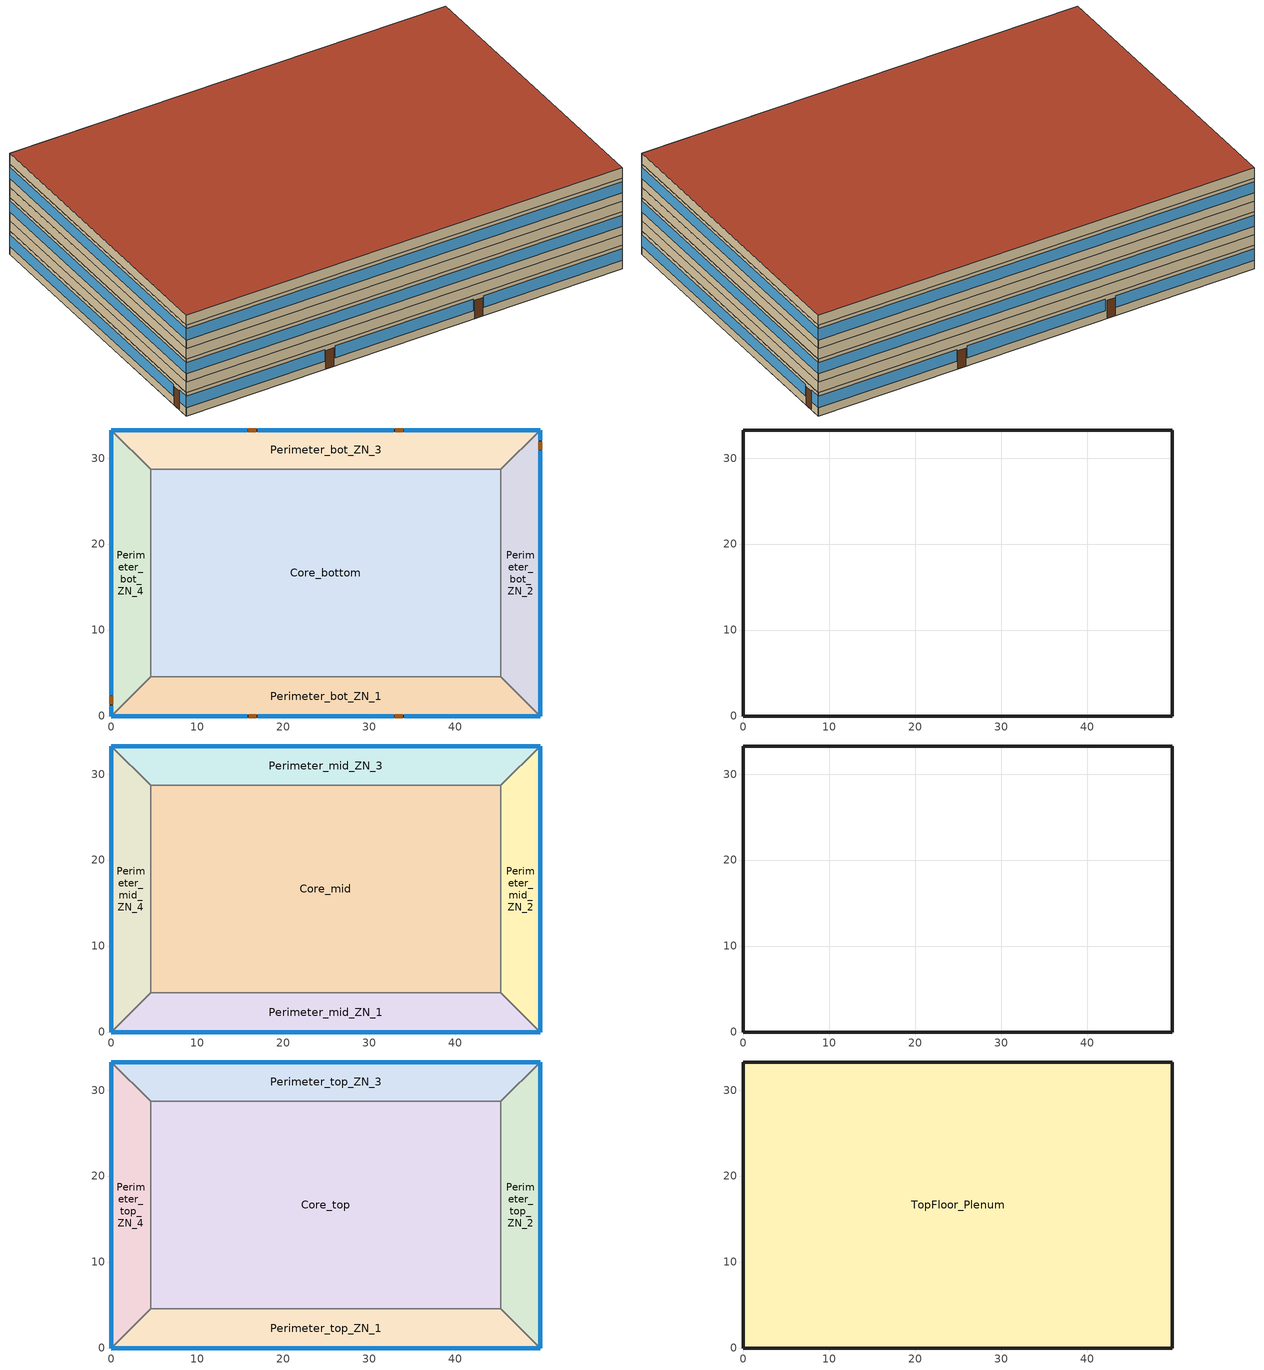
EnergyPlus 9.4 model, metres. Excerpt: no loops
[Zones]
Perimeter_bot_ZN_1
 floor ground (ext_slab_8in_with_carpet): 0,0 4.57,4.57 45.34,4.57 49.91,0 z0
 wall outside (nonres_ext_wall): 0,0 49.91,0 z0:2.74
 wall to Perimeter_bot_ZN_2 (int_wall): 49.91,0 45.34,4.57 z0:2.74
 window (Window_U_0.58_SHGC_0.25): 0,0 15.82,0 / 17.04,0 32.87,0 / 34.09,0 49.91,0 z0.95:2.33
 door (Swinging Door_con): 15.98,0 16.9,0 / 33.01,0 33.93,0 z0:2.13
 ceiling to FirstFloor_Plenum (DropCeiling): 49.91,0 45.34,4.57 4.57,4.57 0,0 z2.74
Perimeter_bot_ZN_2
 floor ground (ext_slab_8in_with_carpet): 49.91,0 45.34,4.57 45.34,28.7 49.91,33.27 z0
 wall outside (nonres_ext_wall): 49.91,0 49.91,33.27 z0:2.74
 wall to Perimeter_bot_ZN_3 (int_wall): 49.91,33.27 45.34,28.7 z0:2.74
 window (Window_U_0.58_SHGC_0.25): 49.91,0 49.91,30.84 / 49.91,32.05 49.91,33.27 z0.97:2.33
 door (Swinging Door_con): 49.91,30.99 49.91,31.9 z0:2.13
 ceiling to FirstFloor_Plenum (DropCeiling): 49.91,33.27 45.34,28.7 45.34,4.57 49.91,0 z2.74
Perimeter_bot_ZN_3
 floor ground (ext_slab_8in_with_carpet): 49.91,33.27 45.34,28.7 4.57,28.7 0,33.27 z0
 wall outside (nonres_ext_wall): 49.91,33.27 0,33.27 z0:2.74
 wall to Perimeter_bot_ZN_4 (int_wall): 0,33.27 4.57,28.7 z0:2.74
 window (Window_U_0.58_SHGC_0.25): 49.91,33.27 34.09,33.27 / 32.87,33.27 17.04,33.27 / 15.82,33.27 0,33.27 z0.95:2.33
 door (Swinging Door_con): 33.94,33.27 33.03,33.27 / 16.84,33.27 15.93,33.27 z0:2.13
 ceiling to FirstFloor_Plenum (DropCeiling): 0,33.27 4.57,28.7 45.34,28.7 49.91,33.27 z2.74
Perimeter_bot_ZN_4
 floor ground (ext_slab_8in_with_carpet): 0,33.27 4.57,28.7 4.57,4.57 0,0 z0
 wall outside (nonres_ext_wall): 0,33.27 0,0 z0:2.74
 wall to Perimeter_bot_ZN_1 (int_wall): 0,0 4.57,4.57 z0:2.74
 window (Window_U_0.58_SHGC_0.25): 0,33.27 0,2.44 / 0,1.22 0,0 z0.97:2.33
 door (Swinging Door_con): 0,2.28 0,1.37 z0:2.13
 ceiling to FirstFloor_Plenum (DropCeiling): 0,0 4.57,4.57 4.57,28.7 0,33.27 z2.74
Core_bottom
 floor ground (ext_slab_8in_with_carpet): 45.34,28.7 45.34,4.57 4.57,4.57 4.57,28.7 z0
 wall to Perimeter_bot_ZN_1 (int_wall): 4.57,4.57 45.34,4.57 z0:2.74
 wall to Perimeter_bot_ZN_2 (int_wall): 45.34,4.57 45.34,28.7 z0:2.74
 wall to Perimeter_bot_ZN_3 (int_wall): 45.34,28.7 4.57,28.7 z0:2.74
 wall to Perimeter_bot_ZN_4 (int_wall): 4.57,28.7 4.57,4.57 z0:2.74
 ceiling to FirstFloor_Plenum (DropCeiling): 4.57,28.7 4.57,4.57 45.34,4.57 45.34,28.7 z2.74
FirstFloor_Plenum
 wall outside (nonres_ext_wall): 49.91,33.27 0,33.27 0,0 49.91,0 49.91,33.27 z2.74:3.96
Perimeter_mid_ZN_1
 floor to FirstFloor_Plenum (int_slab_floor): 0,0 4.57,4.57 45.34,4.57 49.91,0 z3.96
 wall outside (nonres_ext_wall): 0,0 49.91,0 z3.96:6.71
 wall to Perimeter_mid_ZN_2 (int_wall): 49.91,0 45.34,4.57 z3.96:6.71
 window (Window_U_0.58_SHGC_0.25): 0,0 49.91,0 z4.98:6.29
 ceiling to MidFloor_Plenum (DropCeiling): 49.91,0 45.34,4.57 4.57,4.57 0,0 z6.71
Perimeter_mid_ZN_2
 floor to FirstFloor_Plenum (int_slab_floor): 49.91,0 45.34,4.57 45.34,28.7 49.91,33.27 z3.96
 wall outside (nonres_ext_wall): 49.91,0 49.91,33.27 z3.96:6.71
 wall to Perimeter_mid_ZN_3 (int_wall): 49.91,33.27 45.34,28.7 z3.96:6.71
 window (Window_U_0.58_SHGC_0.25): 49.91,0 49.91,33.27 z4.98:6.29
 ceiling to MidFloor_Plenum (DropCeiling): 49.91,33.27 45.34,28.7 45.34,4.57 49.91,0 z6.71
Perimeter_mid_ZN_3
 floor to FirstFloor_Plenum (int_slab_floor): 49.91,33.27 45.34,28.7 4.57,28.7 0,33.27 z3.96
 wall outside (nonres_ext_wall): 49.91,33.27 0,33.27 z3.96:6.71
 wall to Perimeter_mid_ZN_4 (int_wall): 0,33.27 4.57,28.7 z3.96:6.71
 window (Window_U_0.58_SHGC_0.25): 49.91,33.27 0,33.27 z4.98:6.29
 ceiling to MidFloor_Plenum (DropCeiling): 0,33.27 4.57,28.7 45.34,28.7 49.91,33.27 z6.71
Perimeter_mid_ZN_4
 floor to FirstFloor_Plenum (int_slab_floor): 0,33.27 4.57,28.7 4.57,4.57 0,0 z3.96
 wall outside (nonres_ext_wall): 0,33.27 0,0 z3.96:6.71
 wall to Perimeter_mid_ZN_1 (int_wall): 0,0 4.57,4.57 z3.96:6.71
 window (Window_U_0.58_SHGC_0.25): 0,33.27 0,0 z4.98:6.29
 ceiling to MidFloor_Plenum (DropCeiling): 0,0 4.57,4.57 4.57,28.7 0,33.27 z6.71
Core_mid
 floor to FirstFloor_Plenum (int_slab_floor): 45.34,28.7 45.34,4.57 4.57,4.57 4.57,28.7 z3.96
 wall to Perimeter_mid_ZN_3 (int_wall): 45.34,28.7 4.57,28.7 z3.96:6.71
 wall to Perimeter_mid_ZN_2 (int_wall): 45.34,4.57 45.34,28.7 z3.96:6.71
 wall to Perimeter_mid_ZN_1 (int_wall): 4.57,4.57 45.34,4.57 z3.96:6.71
 wall to Perimeter_mid_ZN_4 (int_wall): 4.57,28.7 4.57,4.57 z3.96:6.71
 ceiling to MidFloor_Plenum (DropCeiling): 4.57,28.7 4.57,4.57 45.34,4.57 45.34,28.7 z6.71
MidFloor_Plenum
 wall outside (nonres_ext_wall): 49.91,33.27 0,33.27 0,0 49.91,0 49.91,33.27 z6.71:7.92
Perimeter_top_ZN_1
 floor to MidFloor_Plenum (int_slab_floor): 0,0 4.57,4.57 45.34,4.57 49.91,0 z7.92
 wall outside (nonres_ext_wall): 0,0 49.91,0 z7.92:10.67
 wall to Perimeter_top_ZN_2 (int_wall): 49.91,0 45.34,4.57 z7.92:10.67
 window (Window_U_0.58_SHGC_0.25): 0,0 49.91,0 z8.95:10.25
 ceiling to TopFloor_Plenum (DropCeiling): 0,0 49.91,0 45.34,4.57 4.57,4.57 z10.67
Perimeter_top_ZN_2
 floor to MidFloor_Plenum (int_slab_floor): 49.91,0 45.34,4.57 45.34,28.7 49.91,33.27 z7.92
 wall outside (nonres_ext_wall): 49.91,0 49.91,33.27 z7.92:10.67
 wall to Perimeter_top_ZN_3 (int_wall): 49.91,33.27 45.34,28.7 z7.92:10.67
 window (Window_U_0.58_SHGC_0.25): 49.91,0 49.91,33.27 z8.95:10.25
 ceiling to TopFloor_Plenum (DropCeiling): 49.91,0 49.91,33.27 45.34,28.7 45.34,4.57 z10.67
Perimeter_top_ZN_3
 floor to MidFloor_Plenum (int_slab_floor): 49.91,33.27 45.34,28.7 4.57,28.7 0,33.27 z7.92
 wall outside (nonres_ext_wall): 49.91,33.27 0,33.27 z7.92:10.67
 wall to Perimeter_top_ZN_4 (int_wall): 0,33.27 4.57,28.7 z7.92:10.67
 window (Window_U_0.58_SHGC_0.25): 49.91,33.27 0,33.27 z8.95:10.25
 ceiling to TopFloor_Plenum (DropCeiling): 49.91,33.27 0,33.27 4.57,28.7 45.34,28.7 z10.67
Perimeter_top_ZN_4
 floor to MidFloor_Plenum (int_slab_floor): 0,33.27 4.57,28.7 4.57,4.57 0,0 z7.92
 wall outside (nonres_ext_wall): 0,33.27 0,0 z7.92:10.67
 wall to Perimeter_top_ZN_1 (int_wall): 0,0 4.57,4.57 z7.92:10.67
 window (Window_U_0.58_SHGC_0.25): 0,33.27 0,0 z8.95:10.25
 ceiling to TopFloor_Plenum (DropCeiling): 0,33.27 0,0 4.57,4.57 4.57,28.7 z10.67
Core_top
 floor to MidFloor_Plenum (int_slab_floor): 45.34,28.7 45.34,4.57 4.57,4.57 4.57,28.7 z7.92
 wall to Perimeter_top_ZN_3 (int_wall): 45.34,28.7 4.57,28.7 z7.92:10.67
 wall to Perimeter_top_ZN_2 (int_wall): 45.34,4.57 45.34,28.7 z7.92:10.67
 wall to Perimeter_top_ZN_1 (int_wall): 4.57,4.57 45.34,4.57 z7.92:10.67
 wall to Perimeter_top_ZN_4 (int_wall): 4.57,28.7 4.57,4.57 z7.92:10.67
 ceiling to TopFloor_Plenum (DropCeiling): 45.34,4.57 45.34,28.7 4.57,28.7 4.57,4.57 z10.67
TopFloor_Plenum
 wall outside (nonres_ext_wall): 49.91,33.27 0,33.27 0,0 49.91,0 49.91,33.27 z10.67:11.89
 roof outside (nonres_roof): 49.91,0 49.91,33.27 0,33.27 0,0 z11.89
[Building]
Medium Office: North Axis {deg}=0; Terrain=City; Loads Convergence Tolerance Value {W}=0.04; Temperature Convergence Tolerance Value {deltaC}=0.2; Solar Distribution=FullInteriorAndExterior; Maximum Number of Warmup Days=25; Minimum Number of Warmup Days=6
[Site:Location]
Tucson-Davis-Monthan.AFB_AZ_USA WMO=722745: Latitude {deg}=32.17; Longitude {deg}=-110.88; Time Zone {hr}=-7; Elevation {m}=809
[SizingPeriod:DesignDay] Day of Month=21; Dry-Bulb Temperature Range Modifier Type=DefaultMultipliers; Humidity Condition Type=Wetbulb; Barometric Pressure {Pa}=91976; Rain Indicator=No; Snow Indicator=No; Daylight Saving Time Indicator=No
Name | Month | Day Type | Maximum Dry-Bulb Temperature {C} | Daily Dry-Bulb Temperature Range {deltaC} | Wetbulb or DewPoint at Maximum Dry-Bulb {C} | Wind Speed {m/s} | Wind Direction {deg} | Solar Model Indicator | Sky Clearness | ASHRAE Clear Sky Optical Depth for Beam Irradiance (taub) | ASHRAE Clear Sky Optical Depth for Diffuse Irradiance (taud)
Tucson-Davis-Monthan.AFB_AZ_USA Ann Htg 99.6% Condns DB | 12 | WinterDesignDay | 0.5 | 0 | 0.5 | 2.1 | 140 | ASHRAEClearSky | 0
Tucson-Davis-Monthan.AFB_AZ_USA Ann Clg .4% Condns DB=>MWB | 7 | SummerDesignDay | 40.8 | 13.3 | 18.5 | 4.8 | 310 | ASHRAETau |  | 0.555 | 1.729
[Site:GroundTemperature:BuildingSurface]
20.81, 20.77, 20.79, 20.92, 21.02, 23.25, 23.61, 23.68, 23.69, 21.41, 21.01, 20.83
[Site:WaterMainsTemperature]
Calculation Method=Correlation; Annual Average Outdoor Air Temperature {C}=21.6583; Maximum Difference In Monthly Average Outdoor Air Temperatures {deltaC}=19.3
[Material:NoMass] Thermal Absorptance=0.9; Solar Absorptance=0.7
Name | Roughness | Thermal Resistance {m2-K/W} | Visible Absorptance
Opaque Door panel_con | MediumRough | 0.475964 | 0.7
CP02 CARPET PAD | VeryRough | 0.21648 | 0.8
Nonres_Roof_Insulation | MediumSmooth | 4.31889 | 0.7
Nonres_Exterior_Wall_Insulation | MediumSmooth | 1.71283 | 0.7
[Construction]
Swinging Door_con: Opaque Door panel_con
InteriorFurnishings: Std Wood 6inch
DropCeiling: AC02 Acoustic Ceiling
int_wall: G01 13mm gypsum board, G01 13mm gypsum board
ext_slab_8in_with_carpet: 200mm Normalweight concrete floor, CP02 CARPET PAD
int_slab_floor: 100mm Normalweight concrete floor, CP02 CARPET PAD
nonres_roof: F13 Built-up roofing, Nonres_Roof_Insulation, F08 Metal surface
nonres_ext_wall: F07 25mm stucco, G01 16mm gypsum board, Nonres_Exterior_Wall_Insulation, G01 16mm gypsum board
Window_U_0.58_SHGC_0.25: Glass_1576_LayerAvg, Gap_1_W_0_0052, Glass_102_LayerAvg
[Material]
Name | Roughness | Thickness {m} | Conductivity {W/m-K} | Density {kg/m3} | Specific Heat {J/kg-K} | Thermal Absorptance | Solar Absorptance | Visible Absorptance
Std Wood 6inch | MediumSmooth | 0.15 | 0.12 | 540 | 1210 | 0.9 | 0.7 | 0.7
AC02 Acoustic Ceiling | MediumSmooth | 0.0127 | 0.057 | 288 | 1339 | 0.9 | 0.7 | 0.2
F07 25mm stucco | Smooth | 0.0254 | 0.72 | 1856 | 840 | 0.9 | 0.7 | 0.7
F08 Metal surface | Smooth | 0.0008 | 45.28 | 7824 | 500
F13 Built-up roofing | Rough | 0.0095 | 0.16 | 1120 | 1460 | 0.75 | 0.45
G01 13mm gypsum board | Smooth | 0.0127 | 0.16 | 800 | 1090 | 0.9 | 0.7 | 0.5
G01 16mm gypsum board | MediumSmooth | 0.0159 | 0.16 | 800 | 1090
100mm Normalweight concrete floor | MediumRough | 0.1016 | 2.31 | 2322 | 832
200mm Normalweight concrete floor | MediumRough | 0.2032 | 2.31 | 2322 | 832
[WindowMaterial:Glazing] Optical Data Type=SpectralAverage; Infrared Transmittance at Normal Incidence=0; Front Side Infrared Hemispherical Emissivity=0.84
Name | Thickness {m} | Solar Transmittance at Normal Incidence | Front Side Solar Reflectance at Normal Incidence | Back Side Solar Reflectance at Normal Incidence | Visible Transmittance at Normal Incidence | Front Side Visible Reflectance at Normal Incidence | Back Side Visible Reflectance at Normal Incidence | Back Side Infrared Hemispherical Emissivity | Conductivity {W/m-K}
Glass_102_LayerAvg | 0.003048 | 0.833848 | 0.0747638 | 0.0748545 | 0.89926 | 0.082563 | 0.082564 | 0.84 | 1
Glass_1576_LayerAvg | 0.003058 | 0.167637 | 0.303469 | 0.182556 | 0.341994 | 0.128888 | 0.128077 | 0.868 | 0.846
[WindowMaterial:Gas]
Gap_1_W_0_0052: Gas Type=Air; Thickness {m}=0.0052
[Zone] Type=1; Multiplier=1; Volume {m3}=autocalculate; Floor Area {m2}=autocalculate
Name | Ceiling Height {m} | Part of Total Floor Area
Core_bottom; Core_mid; Core_top; Perimeter_top_ZN_3; Perimeter_top_ZN_2; Perimeter_top_ZN_1; Perimeter_top_ZN_4; Perimeter_bot_ZN_3; Perimeter_bot_ZN_2; Perimeter_bot_ZN_1; Perimeter_bot_ZN_4; Perimeter_mid_ZN_3; Perimeter_mid_ZN_2; Perimeter_mid_ZN_1; Perimeter_mid_ZN_4 | 2.7432 | YES
TopFloor_Plenum; MidFloor_Plenum; FirstFloor_Plenum | 1.2192 | No
[InternalMass] Construction=InteriorFurnishings
Name | Zone or ZoneList | Surface Area {m2}
Core_bottom_InternalMass_1 | Core_bottom | 1967.08
Core_mid_InternalMass_1 | Core_mid | 1967.08
Core_top_InternalMass_1 | Core_top | 1967.08
Perimeter_top_ZN_3_InternalMass_1 | Perimeter_top_ZN_3 | 414.675
Perimeter_top_ZN_2_InternalMass_1 | Perimeter_top_ZN_2 | 262.5073
Perimeter_top_ZN_1_InternalMass_1 | Perimeter_top_ZN_1 | 414.6723
Perimeter_top_ZN_4_InternalMass_1 | Perimeter_top_ZN_4 | 262.5056
Perimeter_bot_ZN_3_InternalMass_1 | Perimeter_bot_ZN_3 | 414.675
Perimeter_bot_ZN_2_InternalMass_1 | Perimeter_bot_ZN_2 | 262.5073
Perimeter_bot_ZN_1_InternalMass_1 | Perimeter_bot_ZN_1 | 414.6723
Perimeter_bot_ZN_4_InternalMass_1 | Perimeter_bot_ZN_4 | 262.5056
Perimeter_mid_ZN_3_InternalMass_1 | Perimeter_mid_ZN_3 | 414.675
Perimeter_mid_ZN_2_InternalMass_1 | Perimeter_mid_ZN_2 | 262.5073
Perimeter_mid_ZN_1_InternalMass_1 | Perimeter_mid_ZN_1 | 414.6723
Perimeter_mid_ZN_4_InternalMass_1 | Perimeter_mid_ZN_4 | 262.5056
[People] Number of People Schedule=BLDG_OCC_SCH; Number of People Calculation Method=Area/Person; Zone Floor Area per Person {m2/person}=18.5788; Fraction Radiant=0.3; Sensible Heat Fraction=AUTOCALCULATE; Activity Level Schedule=ACTIVITY_SCH; Enable ASHRAE 55 Comfort Warnings=No; Mean Radiant Temperature Calculation Type=ZoneAveraged; Work Efficiency Schedule=WORK_EFF_SCH; Clothing Insulation Calculation Method=ClothingInsulationSchedule; Clothing Insulation Schedule=CLOTHING_SCH; Air Velocity Schedule=AIR_VELO_SCH; Thermal Comfort Model Type 1=FANGER
Name | Zone or ZoneList
Core_bottom | Core_bottom
Core_mid | Core_mid
Core_top | Core_top
Perimeter_top_ZN_3 | Perimeter_top_ZN_3
Perimeter_top_ZN_2 | Perimeter_top_ZN_2
Perimeter_top_ZN_1 | Perimeter_top_ZN_1
Perimeter_top_ZN_4 | Perimeter_top_ZN_4
Perimeter_bot_ZN_3 | Perimeter_bot_ZN_3
Perimeter_bot_ZN_2 | Perimeter_bot_ZN_2
Perimeter_bot_ZN_1 | Perimeter_bot_ZN_1
Perimeter_bot_ZN_4 | Perimeter_bot_ZN_4
Perimeter_mid_ZN_3 | Perimeter_mid_ZN_3
Perimeter_mid_ZN_2 | Perimeter_mid_ZN_2
Perimeter_mid_ZN_1 | Perimeter_mid_ZN_1
Perimeter_mid_ZN_4 | Perimeter_mid_ZN_4
[Lights] Schedule=BLDG_LIGHT_SCH; Design Level Calculation Method=Watts/Area; Watts per Zone Floor Area {W/m2}=8.50349; Return Air Fraction=0; Fraction Radiant=0.7; Fraction Visible=0.2; Fraction Replaceable=1; Return Air Fraction Calculated from Plenum Temperature=No
Name | Zone or ZoneList
Core_bottom_Lights | Core_bottom
Core_mid_Lights | Core_mid
Core_top_Lights | Core_top
Perimeter_top_ZN_3_Lights | Perimeter_top_ZN_3
Perimeter_top_ZN_2_Lights | Perimeter_top_ZN_2
Perimeter_top_ZN_1_Lights | Perimeter_top_ZN_1
Perimeter_top_ZN_4_Lights | Perimeter_top_ZN_4
Perimeter_bot_ZN_3_Lights | Perimeter_bot_ZN_3
Perimeter_bot_ZN_2_Lights | Perimeter_bot_ZN_2
Perimeter_bot_ZN_1_Lights | Perimeter_bot_ZN_1
Perimeter_bot_ZN_4_Lights | Perimeter_bot_ZN_4
Perimeter_mid_ZN_3_Lights | Perimeter_mid_ZN_3
Perimeter_mid_ZN_2_Lights | Perimeter_mid_ZN_2
Perimeter_mid_ZN_1_Lights | Perimeter_mid_ZN_1
Perimeter_mid_ZN_4_Lights | Perimeter_mid_ZN_4
[ElectricEquipment] Design Level Calculation Method=EquipmentLevel; Fraction Latent=0; Fraction Radiant=0.5; Fraction Lost=0
Name | Zone or ZoneList | Schedule | Design Level {W}
Core_bottom_MiscPlug_Equip | Core_bottom | BLDG_EQUIP_SCH | 7937.16
Core_mid_MiscPlug_Equip | Core_mid | BLDG_EQUIP_SCH | 7937.16
Core_top_MiscPlug_Equip | Core_top | BLDG_EQUIP_SCH | 7937.16
Perimeter_top_ZN_3_MiscPlug_Equip | Perimeter_top_ZN_3 | BLDG_EQUIP_SCH | 1673.21
Perimeter_top_ZN_2_MiscPlug_Equip | Perimeter_top_ZN_2 | BLDG_EQUIP_SCH | 1059.22
Perimeter_top_ZN_1_MiscPlug_Equip | Perimeter_top_ZN_1 | BLDG_EQUIP_SCH | 1673.2
Perimeter_top_ZN_4_MiscPlug_Equip | Perimeter_top_ZN_4 | BLDG_EQUIP_SCH | 1059.21
Perimeter_bot_ZN_3_MiscPlug_Equip | Perimeter_bot_ZN_3 | BLDG_EQUIP_SCH | 1673.21
Perimeter_bot_ZN_2_MiscPlug_Equip | Perimeter_bot_ZN_2 | BLDG_EQUIP_SCH | 1059.22
Perimeter_bot_ZN_1_MiscPlug_Equip | Perimeter_bot_ZN_1 | BLDG_EQUIP_SCH | 1673.2
Perimeter_bot_ZN_4_MiscPlug_Equip | Perimeter_bot_ZN_4 | BLDG_EQUIP_SCH | 1059.21
Perimeter_mid_ZN_3_MiscPlug_Equip | Perimeter_mid_ZN_3 | BLDG_EQUIP_SCH | 1673.21
Perimeter_mid_ZN_2_MiscPlug_Equip | Perimeter_mid_ZN_2 | BLDG_EQUIP_SCH | 1059.22
Perimeter_mid_ZN_1_MiscPlug_Equip | Perimeter_mid_ZN_1 | BLDG_EQUIP_SCH | 1673.2
Perimeter_mid_ZN_4_MiscPlug_Equip | Perimeter_mid_ZN_4 | BLDG_EQUIP_SCH | 1059.21
Core_bottom_Elevators_Equip | Core_bottom | BLDG_ELEVATORS | 32109.9
Elevators_Lights_Fan | Core_bottom | ELEV_LIGHT_FAN_SCH_ADD_DF | 125
[Exterior:Lights] Control Option=AstronomicalClock
Name | Schedule | Design Level {W}
Exterior_Lights_a | Exterior_lighting_schedule_a | 519.2
Exterior_Lights_b | Exterior_lighting_schedule_b_2016 | 375.7
Exterior_Lights_c | Exterior_lighting_schedule_c_2016 | 4341.6
[Daylighting:Controls] Daylighting Method=SplitFlux; Lighting Control Type=Stepped; Minimum Input Power Fraction for Continuous or ContinuousOff Dimming Control=0.3; Minimum Light Output Fraction for Continuous or ContinuousOff Dimming Control=0.2; Number of Stepped Control Steps=3; Probability Lighting will be Reset When Needed in Manual Stepped Control=1; Maximum Allowable Discomfort Glare Index=22; Fraction of Zone Controlled by Reference Point 1=0.3835; Illuminance Setpoint at Reference Point 1 {lux}=375; Fraction of Zone Controlled by Reference Point 2=0.1395; Illuminance Setpoint at Reference Point 2 {lux}=375
Name | Zone | Glare Calculation Daylighting Reference Point | Glare Calculation Azimuth Angle of View Direction Clockwise from Zone y-Axis {deg} | Daylighting Reference Point Name 1 | Daylighting Reference Point Name 2
Perimeter_bot_ZN_1_DaylCtrl | Perimeter_bot_ZN_1 | Perimeter_bot_ZN_1_DaylRefPt1 | 180 | Perimeter_bot_ZN_1_DaylRefPt1 | Perimeter_bot_ZN_1_DaylRefPt2
Perimeter_bot_ZN_2_DaylCtrl | Perimeter_bot_ZN_2 | Perimeter_bot_ZN_2_DaylRefPt1 | 90 | Perimeter_bot_ZN_2_DaylRefPt1 | Perimeter_bot_ZN_2_DaylRefPt2
Perimeter_bot_ZN_3_DaylCtrl | Perimeter_bot_ZN_3 | Perimeter_bot_ZN_3_DaylRefPt1 | 0 | Perimeter_bot_ZN_3_DaylRefPt1 | Perimeter_bot_ZN_3_DaylRefPt2
Perimeter_bot_ZN_4_DaylCtrl | Perimeter_bot_ZN_4 | Perimeter_bot_ZN_4_DaylRefPt1 | 270 | Perimeter_bot_ZN_4_DaylRefPt1 | Perimeter_bot_ZN_4_DaylRefPt2
Perimeter_mid_ZN_1_DaylCtrl | Perimeter_mid_ZN_1 | Perimeter_mid_ZN_1_DaylRefPt1 | 180 | Perimeter_mid_ZN_1_DaylRefPt1 | Perimeter_mid_ZN_1_DaylRefPt2
Perimeter_mid_ZN_2_DaylCtrl | Perimeter_mid_ZN_2 | Perimeter_mid_ZN_2_DaylRefPt1 | 90 | Perimeter_mid_ZN_2_DaylRefPt1 | Perimeter_mid_ZN_2_DaylRefPt2
Perimeter_mid_ZN_3_DaylCtrl | Perimeter_mid_ZN_3 | Perimeter_mid_ZN_3_DaylRefPt1 | 0 | Perimeter_mid_ZN_3_DaylRefPt1 | Perimeter_mid_ZN_3_DaylRefPt2
Perimeter_mid_ZN_4_DaylCtrl | Perimeter_mid_ZN_4 | Perimeter_mid_ZN_4_DaylRefPt1 | 270 | Perimeter_mid_ZN_4_DaylRefPt1 | Perimeter_mid_ZN_4_DaylRefPt2
Perimeter_top_ZN_1_DaylCtrl | Perimeter_top_ZN_1 | Perimeter_top_ZN_1_DaylRefPt1 | 180 | Perimeter_top_ZN_1_DaylRefPt1 | Perimeter_top_ZN_1_DaylRefPt2
Perimeter_top_ZN_2_DaylCtrl | Perimeter_top_ZN_2 | Perimeter_top_ZN_2_DaylRefPt1 | 90 | Perimeter_top_ZN_2_DaylRefPt1 | Perimeter_top_ZN_2_DaylRefPt2
Perimeter_top_ZN_3_DaylCtrl | Perimeter_top_ZN_3 | Perimeter_top_ZN_3_DaylRefPt1 | 0 | Perimeter_top_ZN_3_DaylRefPt1 | Perimeter_top_ZN_3_DaylRefPt2
Perimeter_top_ZN_4_DaylCtrl | Perimeter_top_ZN_4 | Perimeter_top_ZN_4_DaylRefPt1 | 270 | Perimeter_top_ZN_4_DaylRefPt1 | Perimeter_top_ZN_4_DaylRefPt2
[ZoneInfiltration:DesignFlowRate] Temperature Term Coefficient=0; Velocity Squared Term Coefficient=0
Name | Zone or ZoneList | Schedule | Design Flow Rate Calculation Method | Design Flow Rate {m3/s} | Flow per Exterior Surface Area {m3/s-m2} | Constant Term Coefficient | Velocity Term Coefficient
Perimeter_top_ZN_3_Infiltration | Perimeter_top_ZN_3 | INFIL_SCH_PNNL | Flow/ExteriorArea | 0 | 0.00056896 | 0 | 0.224
Perimeter_top_ZN_2_Infiltration | Perimeter_top_ZN_2 | INFIL_SCH_PNNL | Flow/ExteriorArea | 0 | 0.00056896 | 0 | 0.224
Perimeter_top_ZN_1_Infiltration | Perimeter_top_ZN_1 | INFIL_SCH_PNNL | Flow/ExteriorArea | 0 | 0.00056896 | 0 | 0.224
Perimeter_top_ZN_4_Infiltration | Perimeter_top_ZN_4 | INFIL_SCH_PNNL | Flow/ExteriorArea | 0 | 0.00056896 | 0 | 0.224
Perimeter_bot_ZN_3_Infiltration | Perimeter_bot_ZN_3 | INFIL_SCH_PNNL | Flow/ExteriorArea | 0 | 0.00056896 | 0 | 0.224
Perimeter_bot_ZN_2_Infiltration | Perimeter_bot_ZN_2 | INFIL_SCH_PNNL | Flow/ExteriorArea | 0 | 0.00056896 | 0 | 0.224
Perimeter_bot_ZN_1_Infiltration | Perimeter_bot_ZN_1 | INFIL_SCH_PNNL | Flow/ExteriorArea | 0 | 0.00056896 | 0 | 0.224
Perimeter_bot_ZN_1_Door_Infiltration | Perimeter_bot_ZN_1 | INFIL_Door_Opening_SCH | Flow/Zone | 1.043 |  | 1 | 0
Perimeter_bot_ZN_4_Infiltration | Perimeter_bot_ZN_4 | INFIL_SCH_PNNL | Flow/ExteriorArea | 0 | 0.00056896 | 0 | 0.224
Perimeter_mid_ZN_3_Infiltration | Perimeter_mid_ZN_3 | INFIL_SCH_PNNL | Flow/ExteriorArea | 0 | 0.00056896 | 0 | 0.224
Perimeter_mid_ZN_2_Infiltration | Perimeter_mid_ZN_2 | INFIL_SCH_PNNL | Flow/ExteriorArea | 0 | 0.00056896 | 0 | 0.224
Perimeter_mid_ZN_1_Infiltration | Perimeter_mid_ZN_1 | INFIL_SCH_PNNL | Flow/ExteriorArea | 0 | 0.00056896 | 0 | 0.224
Perimeter_mid_ZN_4_Infiltration | Perimeter_mid_ZN_4 | INFIL_SCH_PNNL | Flow/ExteriorArea | 0 | 0.00056896 | 0 | 0.224
FirstFloor_Plenum_Infiltration | FirstFloor_Plenum | INFIL_SCH_PNNL | Flow/ExteriorArea | 0 | 0.00056896 | 0 | 0.224
MidFloor_Plenum_Infiltration | MidFloor_Plenum | INFIL_SCH_PNNL | Flow/ExteriorArea | 0 | 0.00056896 | 0 | 0.224
TopFloor_Plenum_Infiltration | TopFloor_Plenum | INFIL_SCH_PNNL | Flow/ExteriorArea | 0 | 6.19256e-05 | 0 | 0.224
[AvailabilityManager:NightCycle] Applicability Schedule=ALWAYS_ON; Fan Schedule=HVACOperationSchd; Control Type=CycleOnAny; Thermostat Tolerance {deltaC}=1; Cycling Run Time Control Type=FixedRunTime; Cycling Run Time {s}=1800
PACU_VAV_bot Availability Manager; PACU_VAV_mid Availability Manager; PACU_VAV_top Availability Manager
[AirLoopHVAC:ReturnPlenum]
Name | Zone
FirstFloor_Return_Plenum | FirstFloor_Plenum
MidFloor_Return_Plenum | MidFloor_Plenum
TopFloor_Return_Plenum | TopFloor_Plenum
[EnergyManagementSystem:Sensor]
Name | Output:Variable or Output:Meter | Output:Variable or Output:Meter Index Key
Facility_Int_LTG | InteriorLights:Electricity
OAT | Site Outdoor Air Drybulb Temperature | Environment
[EnergyManagementSystem:GlobalVariable]
Wired_LTG
[EnergyManagementSystem:Program]
Transformer_Load_Prog: SET Wired_LTG = Facility_Int_LTG*0.0281
OA_BASED_OPTIMUM_START_EMS_Program: IF DaylightSavings==0 && DayOfWeek>1 && Hour==5 && OAT<23.9 && OAT>1.7; SET CLGSETP_SCH_Actuator = 26.7; SET HTGSETP_SCH_Actuator = 15.6; ELSEIF DaylightSavings==1 && DayOfWeek>1 && Hour==4 && OAT<23.9 && OAT>1.7; SET CLGSETP_SCH_Actuator = 26.7; SET HTGSETP_SCH_Actuator = 15.6; ELSE; SET CLGSETP_SCH_Actuator = NULL; SET HTGSETP_SCH_Actuator = NULL; ENDIF
SET_Core_bottom_Light_EMS_Program: SET Core_bottom_LSr_IP =0.093*Core_bottom_LSr/Core_bottom_Area; IF (Core_bottom_Occ_Sensor <= 0) && (Core_bottom_LSr_IP >= 0.02); SET Core_bottom_Light_Actuator = 0.02*Core_bottom_Area/0.09290304; ELSE; SET Core_bottom_Light_Actuator = NULL; ENDIF
SET_Core_mid_Light_EMS_Program: SET Core_mid_LSr_IP =0.093*Core_mid_LSr/Core_mid_Area; IF (Core_mid_Occ_Sensor <= 0) && (Core_mid_LSr_IP >= 0.02); SET Core_mid_Light_Actuator = 0.02*Core_mid_Area/0.09290304; ELSE; SET Core_mid_Light_Actuator = NULL; ENDIF
SET_Core_top_Light_EMS_Program: SET Core_top_LSr_IP =0.093*Core_top_LSr/Core_top_Area; IF (Core_top_Occ_Sensor <= 0) && (Core_top_LSr_IP >= 0.02); SET Core_top_Light_Actuator = 0.02*Core_top_Area/0.09290304; ELSE; SET Core_top_Light_Actuator = NULL; ENDIF
SET_Perimeter_top_ZN_3_Light_EMS_Program: SET Perimeter_top_ZN_3_LSr_IP =0.093*Perimeter_top_ZN_3_LSr/Perimeter_top_ZN_3_Area; IF (Perimeter_top_ZN_3_Occ_Sensor <= 0) && (Perimeter_top_ZN_3_LSr_IP >= 0.02); SET Perimeter_top_ZN_3_Light_Actuator = 0.02*Perimeter_top_ZN_3_Area/0.09290304; ELSE; SET Perimeter_top_ZN_3_Light_Actuator = NULL; ENDIF
SET_Perimeter_top_ZN_2_Light_EMS_Program: SET Perimeter_top_ZN_2_LSr_IP =0.093*Perimeter_top_ZN_2_LSr/Perimeter_top_ZN_2_Area; IF (Perimeter_top_ZN_2_Occ_Sensor <= 0) && (Perimeter_top_ZN_2_LSr_IP >= 0.02); SET Perimeter_top_ZN_2_Light_Actuator = 0.02*Perimeter_top_ZN_2_Area/0.09290304; ELSE; SET Perimeter_top_ZN_2_Light_Actuator = NULL; ENDIF
SET_Perimeter_top_ZN_1_Light_EMS_Program: SET Perimeter_top_ZN_1_LSr_IP =0.093*Perimeter_top_ZN_1_LSr/Perimeter_top_ZN_1_Area; IF (Perimeter_top_ZN_1_Occ_Sensor <= 0) && (Perimeter_top_ZN_1_LSr_IP >= 0.02); SET Perimeter_top_ZN_1_Light_Actuator = 0.02*Perimeter_top_ZN_1_Area/0.09290304; ELSE; SET Perimeter_top_ZN_1_Light_Actuator = NULL; ENDIF
SET_Perimeter_top_ZN_4_Light_EMS_Program: SET Perimeter_top_ZN_4_LSr_IP =0.093*Perimeter_top_ZN_4_LSr/Perimeter_top_ZN_4_Area; IF (Perimeter_top_ZN_4_Occ_Sensor <= 0) && (Perimeter_top_ZN_4_LSr_IP >= 0.02); SET Perimeter_top_ZN_4_Light_Actuator = 0.02*Perimeter_top_ZN_4_Area/0.09290304; ELSE; SET Perimeter_top_ZN_4_Light_Actuator = NULL; ENDIF
SET_Perimeter_bot_ZN_3_Light_EMS_Program: SET Perimeter_bot_ZN_3_LSr_IP =0.093*Perimeter_bot_ZN_3_LSr/Perimeter_bot_ZN_3_Area; IF (Perimeter_bot_ZN_3_Occ_Sensor <= 0) && (Perimeter_bot_ZN_3_LSr_IP >= 0.02); SET Perimeter_bot_ZN_3_Light_Actuator = 0.02*Perimeter_bot_ZN_3_Area/0.09290304; ELSE; SET Perimeter_bot_ZN_3_Light_Actuator = NULL; ENDIF
SET_Perimeter_bot_ZN_2_Light_EMS_Program: SET Perimeter_bot_ZN_2_LSr_IP =0.093*Perimeter_bot_ZN_2_LSr/Perimeter_bot_ZN_2_Area; IF (Perimeter_bot_ZN_2_Occ_Sensor <= 0) && (Perimeter_bot_ZN_2_LSr_IP >= 0.02); SET Perimeter_bot_ZN_2_Light_Actuator = 0.02*Perimeter_bot_ZN_2_Area/0.09290304; ELSE; SET Perimeter_bot_ZN_2_Light_Actuator = NULL; ENDIF
SET_Perimeter_bot_ZN_1_Light_EMS_Program: SET Perimeter_bot_ZN_1_LSr_IP =0.093*Perimeter_bot_ZN_1_LSr/Perimeter_bot_ZN_1_Area; IF (Perimeter_bot_ZN_1_Occ_Sensor <= 0) && (Perimeter_bot_ZN_1_LSr_IP >= 0.02); SET Perimeter_bot_ZN_1_Light_Actuator = 0.02*Perimeter_bot_ZN_1_Area/0.09290304; ELSE; SET Perimeter_bot_ZN_1_Light_Actuator = NULL; ENDIF
SET_Perimeter_bot_ZN_4_Light_EMS_Program: SET Perimeter_bot_ZN_4_LSr_IP =0.093*Perimeter_bot_ZN_4_LSr/Perimeter_bot_ZN_4_Area; IF (Perimeter_bot_ZN_4_Occ_Sensor <= 0) && (Perimeter_bot_ZN_4_LSr_IP >= 0.02); SET Perimeter_bot_ZN_4_Light_Actuator = 0.02*Perimeter_bot_ZN_4_Area/0.09290304; ELSE; SET Perimeter_bot_ZN_4_Light_Actuator = NULL; ENDIF
SET_Perimeter_mid_ZN_3_Light_EMS_Program: SET Perimeter_mid_ZN_3_LSr_IP =0.093*Perimeter_mid_ZN_3_LSr/Perimeter_mid_ZN_3_Area; IF (Perimeter_mid_ZN_3_Occ_Sensor <= 0) && (Perimeter_mid_ZN_3_LSr_IP >= 0.02); SET Perimeter_mid_ZN_3_Light_Actuator = 0.02*Perimeter_mid_ZN_3_Area/0.09290304; ELSE; SET Perimeter_mid_ZN_3_Light_Actuator = NULL; ENDIF
SET_Perimeter_mid_ZN_2_Light_EMS_Program: SET Perimeter_mid_ZN_2_LSr_IP =0.093*Perimeter_mid_ZN_2_LSr/Perimeter_mid_ZN_2_Area; IF (Perimeter_mid_ZN_2_Occ_Sensor <= 0) && (Perimeter_mid_ZN_2_LSr_IP >= 0.02); SET Perimeter_mid_ZN_2_Light_Actuator = 0.02*Perimeter_mid_ZN_2_Area/0.09290304; ELSE; SET Perimeter_mid_ZN_2_Light_Actuator = NULL; ENDIF
SET_Perimeter_mid_ZN_1_Light_EMS_Program: SET Perimeter_mid_ZN_1_LSr_IP =0.093*Perimeter_mid_ZN_1_LSr/Perimeter_mid_ZN_1_Area; IF (Perimeter_mid_ZN_1_Occ_Sensor <= 0) && (Perimeter_mid_ZN_1_LSr_IP >= 0.02); SET Perimeter_mid_ZN_1_Light_Actuator = 0.02*Perimeter_mid_ZN_1_Area/0.09290304; ELSE; SET Perimeter_mid_ZN_1_Light_Actuator = NULL; ENDIF
SET_Perimeter_mid_ZN_4_Light_EMS_Program: SET Perimeter_mid_ZN_4_LSr_IP =0.093*Perimeter_mid_ZN_4_LSr/Perimeter_mid_ZN_4_Area; IF (Perimeter_mid_ZN_4_Occ_Sensor <= 0) && (Perimeter_mid_ZN_4_LSr_IP >= 0.02); SET Perimeter_mid_ZN_4_Light_Actuator = 0.02*Perimeter_mid_ZN_4_Area/0.09290304; ELSE; SET Perimeter_mid_ZN_4_Light_Actuator = NULL; ENDIF
[EnergyManagementSystem:ProgramCallingManager]
Transformer_Load_Prog_Manager: AfterPredictorAfterHVACManagers; Transformer_Load_Prog
OA_BASED_OPTIMUM_START_EMS_Program Manager: BeginTimestepBeforePredictor; OA_BASED_OPTIMUM_START_EMS_Program
SET_Core_bottom_Light_EMS_Program_Prog_Manager: BeginTimestepBeforePredictor; SET_Core_bottom_Light_EMS_Program
SET_Core_mid_Light_EMS_Program_Prog_Manager: BeginTimestepBeforePredictor; SET_Core_mid_Light_EMS_Program
SET_Core_top_Light_EMS_Program_Prog_Manager: BeginTimestepBeforePredictor; SET_Core_top_Light_EMS_Program
SET_Perimeter_top_ZN_3_Light_EMS_Program_Prog_Manager: BeginTimestepBeforePredictor; SET_Perimeter_top_ZN_3_Light_EMS_Program
SET_Perimeter_top_ZN_2_Light_EMS_Program_Prog_Manager: BeginTimestepBeforePredictor; SET_Perimeter_top_ZN_2_Light_EMS_Program
SET_Perimeter_top_ZN_1_Light_EMS_Program_Prog_Manager: BeginTimestepBeforePredictor; SET_Perimeter_top_ZN_1_Light_EMS_Program
SET_Perimeter_top_ZN_4_Light_EMS_Program_Prog_Manager: BeginTimestepBeforePredictor; SET_Perimeter_top_ZN_4_Light_EMS_Program
SET_Perimeter_bot_ZN_3_Light_EMS_Program_Prog_Manager: BeginTimestepBeforePredictor; SET_Perimeter_bot_ZN_3_Light_EMS_Program
SET_Perimeter_bot_ZN_2_Light_EMS_Program_Prog_Manager: BeginTimestepBeforePredictor; SET_Perimeter_bot_ZN_2_Light_EMS_Program
SET_Perimeter_bot_ZN_1_Light_EMS_Program_Prog_Manager: BeginTimestepBeforePredictor; SET_Perimeter_bot_ZN_1_Light_EMS_Program
SET_Perimeter_bot_ZN_4_Light_EMS_Program_Prog_Manager: BeginTimestepBeforePredictor; SET_Perimeter_bot_ZN_4_Light_EMS_Program
SET_Perimeter_mid_ZN_3_Light_EMS_Program_Prog_Manager: BeginTimestepBeforePredictor; SET_Perimeter_mid_ZN_3_Light_EMS_Program
SET_Perimeter_mid_ZN_2_Light_EMS_Program_Prog_Manager: BeginTimestepBeforePredictor; SET_Perimeter_mid_ZN_2_Light_EMS_Program
SET_Perimeter_mid_ZN_1_Light_EMS_Program_Prog_Manager: BeginTimestepBeforePredictor; SET_Perimeter_mid_ZN_1_Light_EMS_Program
SET_Perimeter_mid_ZN_4_Light_EMS_Program_Prog_Manager: BeginTimestepBeforePredictor; SET_Perimeter_mid_ZN_4_Light_EMS_Program
[EnergyManagementSystem:OutputVariable]
Wired_LTG: EMS Variable=Wired_LTG; Type of Data in Variable=Summed; Update Frequency=ZoneTimeStep; Units=J
[ElectricLoadCenter:Transformer]
Transformer 1: Availability Schedule=ALWAYS_ON; Transformer Usage=PowerInFromGrid; Rated Capacity {VA}=45000; Phase=3; Conductor Material=Aluminum; Full Load Temperature Rise {C}=150; Fraction of Eddy Current Losses=0.1; Performance Input Method=NominalEfficiency; Nameplate Efficiency=0.984; Per Unit Load for Nameplate Efficiency=0.35; Reference Temperature for Nameplate Efficiency {C}=75; Consider Transformer Loss for Utility Cost=Yes; Meter Name 1=Wired_LTG_Electricity; Meter Name 2=Wired_INT_EQUIP
[EnergyManagementSystem:Actuator]
Name | Actuated Component Unique | Actuated Component Type | Actuated Component Control Type
CLGSETP_SCH_Actuator | CLGSETP_SCH_Yes_Optimum | Schedule:Compact | Schedule Value
HTGSETP_SCH_Actuator | HTGSETP_SCH_Yes_Optimum | Schedule:Compact | Schedule Value
Core_bottom_Light_Actuator | Core_bottom_lights | Lights | Electricity Rate
Core_mid_Light_Actuator | Core_mid_lights | Lights | Electricity Rate
Core_top_Light_Actuator | Core_top_lights | Lights | Electricity Rate
Perimeter_top_ZN_3_Light_Actuator | Perimeter_top_ZN_3_lights | Lights | Electricity Rate
Perimeter_top_ZN_2_Light_Actuator | Perimeter_top_ZN_2_lights | Lights | Electricity Rate
Perimeter_top_ZN_1_Light_Actuator | Perimeter_top_ZN_1_lights | Lights | Electricity Rate
Perimeter_top_ZN_4_Light_Actuator | Perimeter_top_ZN_4_lights | Lights | Electricity Rate
Perimeter_bot_ZN_3_Light_Actuator | Perimeter_bot_ZN_3_lights | Lights | Electricity Rate
Perimeter_bot_ZN_2_Light_Actuator | Perimeter_bot_ZN_2_lights | Lights | Electricity Rate
Perimeter_bot_ZN_1_Light_Actuator | Perimeter_bot_ZN_1_lights | Lights | Electricity Rate
Perimeter_bot_ZN_4_Light_Actuator | Perimeter_bot_ZN_4_lights | Lights | Electricity Rate
Perimeter_mid_ZN_3_Light_Actuator | Perimeter_mid_ZN_3_lights | Lights | Electricity Rate
Perimeter_mid_ZN_2_Light_Actuator | Perimeter_mid_ZN_2_lights | Lights | Electricity Rate
Perimeter_mid_ZN_1_Light_Actuator | Perimeter_mid_ZN_1_lights | Lights | Electricity Rate
Perimeter_mid_ZN_4_Light_Actuator | Perimeter_mid_ZN_4_lights | Lights | Electricity Rate
[PythonPlugin:SearchPaths]
PyPaths: Add Current Working Directory to Search Path=Yes; Add Input File Directory to Search Path=Yes; Search Path 1=C:/Users/ebonnema/AppData/Local/Programs/Python/Python37/Lib/site-packages; Search Path 2=../src
[PythonPlugin:Variables]
Python Variables: Variable Name 1=temp_c; Variable Name 2=heat_w; Variable Name 3=pwr_kw; Variable Name 4=batt_j; Variable Name 5=soc; Variable Name 6=t_branch_in; Variable Name 7=t_branch_out; Variable Name 8=t_tank_out; Variable Name 9=mdot_branch; Variable Name 10=mdot_tank
[PythonPlugin:OutputVariable]
soc: Python Plugin Variable=soc; Type of Data in Variable=Averaged; Update Frequency=SystemTimestep
[Schedule:Compact]
Exterior_lighting_schedule_a: Through:12/31, For:AllDays, Until: 06:00, 0, Until: 24:00, 1
Exterior_lighting_schedule_b_2016: Through:12/31, For:AllDays, Until: 06:00, 0.5, Until: 24:00, 1
Exterior_lighting_schedule_c_2016: Through:12/31, For:AllDays, Until: 06:00, 0.5, Until: 19:00, 1, Until: 24:00, 0.5
ALWAYS_ON: Through: 12/31, For: AllDays, Until: 24:00, 1
HVACOperationSchd: Through: 12/31, For: Weekdays SummerDesignDay, Until: 06:00, 0, Until: 22:00, 1, Until: 24:00, 0, For: Saturday WinterDesignDay, Until: 06:00, 0, Until: 18:00, 1, Until: 24:00, 0, For:Sunday Holidays AllOtherDays, Until: 24:00, 0
BLDG_LIGHT_SCH: Through: 12/31, For: Weekdays, Until: 5:00, 0.05, Until: 6:00, 0.1, Until: 7:00, 0.0862326, Until: 8:00, 0.258698, Until: 17:00, 0.776093, Until: 18:00, 0.431163, Until: 20:00, 0.258698, Until: 22:00, 0.172465, Until: 23:00, 0.0862326, Until: 24:00, 0.0431163, For: SummerDesignDay, Until: 24:00, 1, For: Saturday, Until: 6:00, 0.05, Until: 8:00, 0.0862326, Until: 12:00, 0.258698, Until: 17:00, 0.129349, Until: 19:00, 0.0431163, Until: 24:00, 0.05, For: WinterDesignDay, Until: 24:00, 0, For: Sunday Holidays AllOtherDays, Until: 6:00, 0.05, Until: 18:00, 0.0431163, Until: 24:00, 0.05
BLDG_EQUIP_SCH: Through: 12/31, For: Weekdays, Until: 06:00, 0.307674, Until: 08:00, 0.381235, Until: 12:00, 0.857778, Until: 13:00, 0.76247, Until: 17:00, 0.857778, Until: 18:00, 0.476543, Until: 24:00, 0.381235, For: SummerDesignDay, Until: 24:00, 1, For: Saturday, Until: 06:00, 0.230755, Until: 08:00, 0.381235, Until: 12:00, 0.476543, Until: 17:00, 0.33358, Until: 19:00, 0.285926, Until: 24:00, 0.230755, For: WinterDesignDay, Until: 24:00, 0, For: Sunday Holidays AllOtherDays, Until: 06:00, 0.230755, Until: 18:00, 0.285926, Until: 24:00, 0.230755
BLDG_OCC_SCH: Through: 12/31, For: Weekdays, Until: 06:00, 0, Until: 07:00, 0.1, Until: 08:00, 0.2, Until: 12:00, 0.95, Until: 13:00, 0.5, Until: 17:00, 0.95, Until: 18:00, 0.3, Until: 22:00, 0.1, Until: 24:00, 0.05, For: SummerDesignDay, Until: 06:00, 1e-09, Until: 22:00, 1, Until: 24:00, 0.05, For: Saturday, Until: 06:00, 0, Until: 08:00, 0.1, Until: 12:00, 0.3, Until: 17:00, 0.1, Until: 19:00, 0.05, Until: 24:00, 0, For: WinterDesignDay, Until: 24:00, 0, For:Sunday Holidays AllOtherDays, Until: 06:00, 0, Until: 18:00, 0.05, Until: 24:00, 0
BLDG_ELEVATORS; ELEV_LIGHT_FAN_SCH_ADD_DF: Through: 12/31, For: SummerDesignDay, Until: 24:00, 0.69, For: WinterDesignDay, Until: 24:00, 0, For: Weekdays, Until: 07:00, 0, Until: 08:00, 0.35, Until: 09:00, 0.69, Until: 10:00, 0.43, Until: 11:00, 0.37, Until: 12:00, 0.43, Until: 13:00, 0.58, Until: 14:00, 0.48, Until: 15:00, 0.37, Until: 16:00, 0.37, Until: 17:00, 0.46, Until: 18:00, 0.62, Until: 19:00, 0.12, Until: 20:00, 0.04, Until: 21:00, 0.04, Until: 24:00, 0, For: Saturday, Until: 07:00, 0, Until: 08:00, 0.16, Until: 09:00, 0.14, Until: 10:00, 0.21, Until: 11:00, 0.18, Until: 12:00, 0.25, Until: 13:00, 0.21, Until: 14:00, 0.13, Until: 15:00, 0.08, Until: 16:00, 0.04, Until: 17:00, 0.05, Until: 18:00, 0.06, Until: 24:00, 0, For:Sunday Holidays AllOtherDays, Until: 24:00, 0
ACTIVITY_SCH: Through: 12/31, For: AllDays, Until: 24:00, 120
WORK_EFF_SCH: Through: 12/31, For: AllDays, Until: 24:00, 0
AIR_VELO_SCH: Through: 12/31, For: AllDays, Until: 24:00, 0.2
CLOTHING_SCH: Through: 04/30, For: AllDays, Until: 24:00, 1, Through: 09/30, For: AllDays, Until: 24:00, 0.5, Through: 12/31, For: AllDays, Until: 24:00, 1
HTGSETP_SCH_YES_OPTIMUM: Through: 12/31, For: WinterDesignDay, Until: 05:00, 15.6, Until: 06:00, 17.6, Until: 07:00, 19.6, Until: 22:00, 21, Until: 24:00, 15.6, For: Weekdays, Until: 05:00, 15.6, Until: 06:00, 17.8, Until: 07:00, 20, Until: 22:00, 21, Until: 24:00, 15.6, For SummerDesignDay, Until: 24:00, 15.6, For: Saturday, Until: 05:00, 15.6, Until: 06:00, 17.8, Until: 07:00, 20, Until: 17:00, 21, Until: 24:00, 15.6, For:Sunday Holidays AllOtherDays, Until: 24:00, 15.6
CLGSETP_SCH_YES_OPTIMUM: Through: 12/31, For: SummerDesignDay, Until: 05:00, 26.7, Until: 06:00, 25.7, Until: 07:00, 25, Until: 22:00, 24, Until: 24:00, 26.7, For: Weekdays, Until: 05:00, 26.7, Until: 06:00, 25.6, Until: 07:00, 25, Until: 22:00, 24, Until: 24:00, 26.7, For: Saturday, Until: 05:00, 26.7, Until: 06:00, 25.7, Until: 07:00, 25, Until: 17:00, 24, Until: 24:00, 26.7, For WinterDesignDay, Until: 24:00, 26.7, For:Sunday Holidays AllOtherDays, Until: 24:00, 26.7
INFIL_SCH_PNNL: Through: 12/31, For: Weekdays SummerDesignDay, Until: 06:00, 1, Until: 22:00, 0.25, Until: 24:00, 1, For: Saturday WinterDesignDay, Until: 06:00, 1, Until: 18:00, 0.25, Until: 24:00, 1, For:Sunday Holidays AllOtherDays, Until: 24:00, 1
INFIL_Door_Opening_SCH: Through: 12/31, For: Weekdays, Until: 06:00, 0, Until: 07:00, 0.144, Until: 08:00, 1, Until: 12:00, 0.144, Until: 13:00, 1, Until: 17:00, 0.144, Until: 18:00, 1, Until: 19:00, 0.144, Until: 24:00, 0, For: Saturday Sunday Holidays AllOtherDays, Until: 24:00, 0
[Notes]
US National Holidays
Daylight Saving Period in US
Location and design-day objects created by:
Site:Location and design-day objects created by:
/projects/bigsim/bin/ddy2idf /projects/bigsim/weather/EnergyPlus/tmy3.new/all/USA_AZ_Tucson-Davis-Monthan.AFB.722745_TMY3.ddy
